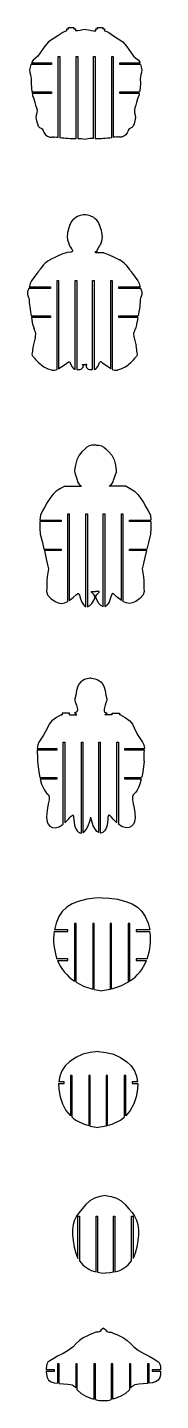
# Model space of a CAD drawing. Extents: x 1980 to 7619, y -7122 to 8570.
# Drawn here: x 2534 to 2886, y 895 to 4528 of the extents above; entities that cross this region are included whole.
import ezdxf

# ---------------------------------------------------------------- set-up
doc = ezdxf.new("R2010")
doc.units = 0

msp = doc.modelspace()

# ---------------------------------------------------------------- linework, layer by layer
at = {"color": 7, "linetype": 'Continuous'}
for p, q in [((2638, 4519), (2638, 4523.6)), ((2638, 4523.6), (2642.8, 4523.6)), ((2642.8, 4523.6), (2642.8, 4527.6)), ((2642.8, 4527.6), (2656.5, 4527.6)), ((2656.5, 4527.6), (2656.5, 4523.6)), ((2656.5, 4523.6), (2661, 4523.6)), ((2661, 4523.6), (2661, 4518.9)), ((2714.9, 4518.9), (2714.9, 4523.6)), ((2714.9, 4523.6), (2719.4, 4523.6)), ((2719.4, 4523.6), (2719.4, 4527.6)), ((2719.4, 4527.6), (2733.1, 4527.6)), ((2733.1, 4527.6), (2733.1, 4523.6)), ((2733.1, 4523.6), (2737.9, 4523.6)), ((2737.9, 4523.6), (2737.9, 4519)), ((2544.3, 4433.9), (2597.8, 4433.9)), ((2597.8, 4433.9), (2597.8, 4429.9)), ((2615.1, 4450.5), (2619.1, 4450.5)), ((2615.1, 4237), (2615.1, 4450.5)), ((2619.1, 4450.5), (2619.1, 4236.4)), ((2663.1, 4450.5), (2667.1, 4450.5)), ((2663.1, 4234.2), (2663.1, 4450.5)), ((2667.1, 4450.5), (2667.1, 4234.1)), ((2708.8, 4450.5), (2712.8, 4450.5)), ((2708.8, 4234.1), (2708.8, 4450.5)), ((2712.8, 4450.5), (2712.8, 4234.2)), ((2756.8, 4450.5), (2760.8, 4450.5)), ((2756.8, 4236.4), (2756.8, 4450.5)), ((2760.8, 4450.5), (2760.8, 4237)), ((2778.1, 4433.9), (2831.6, 4433.9)), ((2778.1, 4429.9), (2778.1, 4433.9)), ((2597.8, 4429.9), (2542.9, 4429.9)), ((2833, 4429.9), (2778.1, 4429.9)), ((2545.6, 4357), (2597.8, 4357)), ((2597.8, 4353), (2546.4, 4353)), ((2597.8, 4357), (2597.8, 4353)), ((2778.1, 4357), (2830.3, 4357)), ((2778.1, 4353), (2778.1, 4357)), ((2829.6, 4353), (2778.1, 4353)), ((2667.1, 4234.1), (2676.2, 4234.3)), ((2676.2, 4234.3), (2688, 4231.8)), ((2699.7, 4234.3), (2688, 4231.8)), ((2708.8, 4234.1), (2699.7, 4234.3)), ((2670.8, 4029.4), (2666.1, 4027.7)), ((2699.8, 4029.4), (2704.4, 4027.7)), ((2624.5, 3927.8), (2611.2, 3921.7)), ((2639.3, 3932.2), (2624.5, 3927.8)), ((2642.9, 3956), (2644, 3953.7)), ((2652.9, 3938.3), (2653, 3937.7)), ((2713.6, 3935.2), (2718.1, 3935.2)), ((2713.6, 3931.2), (2713.6, 3935.2)), ((2735.7, 3931.2), (2713.6, 3931.2)), ((2717.6, 3938.3), (2717.5, 3937.7)), ((2727.7, 3956), (2726.5, 3953.7)), ((2735.7, 3931.2), (2746, 3927.8)), ((2746, 3927.8), (2759.3, 3921.7)), ((2576.5, 3899.7), (2567.5, 3888.2)), ((2611.2, 3921.7), (2592.9, 3912.5)), ((2759.3, 3921.7), (2777.6, 3912.5)), ((2794, 3899.7), (2803, 3888.2)), ((2559.1, 3876.8), (2545, 3857.5)), ((2612.4, 3858.1), (2616.4, 3858.1)), ((2612.4, 3623.2), (2612.4, 3858.1)), ((2616.4, 3858.1), (2616.4, 3624.9)), ((2660.4, 3858.1), (2664.4, 3858.1)), ((2660.4, 3623.3), (2660.4, 3858.1)), ((2664.4, 3858.1), (2664.4, 3623.1)), ((2706.1, 3858.1), (2710.1, 3858.1)), ((2706.1, 3623.1), (2706.1, 3858.1)), ((2710.1, 3858.1), (2710.1, 3623.3)), ((2754.1, 3858.1), (2758.1, 3858.1)), ((2754.1, 3624.9), (2754.1, 3858.1)), ((2758.1, 3858.1), (2758.1, 3623.2)), ((2811.4, 3876.8), (2825.6, 3857.5)), ((2595.1, 3837.5), (2537.2, 3837.5)), ((2538.9, 3842.5), (2538.7, 3841.5)), ((2538.7, 3841.5), (2595.1, 3841.5)), ((2539, 3843), (2538.9, 3842.5)), ((2595.1, 3841.5), (2595.1, 3837.5)), ((2775.4, 3841.5), (2831.9, 3841.5)), ((2775.4, 3837.5), (2775.4, 3841.5)), ((2833.3, 3837.5), (2775.4, 3837.5)), ((2831.5, 3843), (2831.6, 3842.5)), ((2831.6, 3842.5), (2831.9, 3841.5)), ((2538.5, 3803.5), (2538.8, 3799.7)), ((2832, 3803.5), (2831.7, 3799.7)), ((2543.7, 3764.6), (2595.1, 3764.6)), ((2595.1, 3760.6), (2544.3, 3760.6)), ((2548.4, 3741.3), (2551.3, 3730.8)), ((2595.1, 3764.6), (2595.1, 3760.6)), ((2775.4, 3764.6), (2826.8, 3764.6)), ((2775.4, 3760.6), (2775.4, 3764.6)), ((2826.2, 3760.6), (2775.4, 3760.6)), ((2822.1, 3741.3), (2819.2, 3730.8)), ((2554.3, 3706.9), (2549.2, 3685.1)), ((2816.2, 3706.9), (2821.3, 3685.1)), ((2626.9, 3631.8), (2638.1, 3639.9)), ((2650.2, 3632.2), (2650.5, 3631.6)), ((2679.7, 3635.4), (2679.6, 3635.6)), ((2684.6, 3636.1), (2685.3, 3636.1)), ((2686, 3636.1), (2685.3, 3636.1)), ((2690.9, 3635.4), (2691, 3635.6)), ((2720.4, 3632.2), (2720, 3631.6)), ((2743.6, 3631.8), (2732.4, 3639.9)), ((2577.3, 3629.9), (2587.7, 3624.2)), ((2587.7, 3624.2), (2598.9, 3621.2)), ((2622.6, 3629.3), (2626.9, 3631.8)), ((2650.5, 3631.6), (2655.4, 3625.1)), ((2664.4, 3623.1), (2665.4, 3623.1)), ((2706.1, 3623.1), (2705.2, 3623.1)), ((2720, 3631.6), (2715.1, 3625.1)), ((2748, 3629.3), (2743.6, 3631.8)), ((2782.8, 3624.2), (2771.7, 3621.2)), ((2793.2, 3629.9), (2782.8, 3624.2)), ((2632.4, 3314.3), (2676.6, 3314.3)), ((2794.6, 3314.3), (2750.4, 3314.3)), ((2640.6, 3241.2), (2644.6, 3241.2)), ((2640.6, 3009.2), (2640.6, 3241.2)), ((2644.6, 3241.2), (2644.6, 3011.6)), ((2688.6, 3241.2), (2692.6, 3241.2)), ((2688.6, 2995.4), (2688.6, 3241.2)), ((2692.6, 3241.2), (2692.6, 2995.4)), ((2734.4, 3241.2), (2738.4, 3241.2)), ((2734.4, 2995.4), (2734.4, 3241.2)), ((2738.4, 3241.2), (2738.4, 2995.4)), ((2782.4, 3241.2), (2786.4, 3241.2)), ((2782.4, 3011.6), (2782.4, 3241.2)), ((2786.4, 3241.2), (2786.4, 3009.2)), ((2623.3, 3220.6), (2566.5, 3220.6)), ((2566.7, 3224.6), (2623.3, 3224.6)), ((2623.3, 3224.6), (2623.3, 3220.6)), ((2803.7, 3224.6), (2860.4, 3224.6)), ((2803.7, 3220.6), (2803.7, 3224.6)), ((2860.5, 3220.6), (2803.7, 3220.6)), ((2577.6, 3147.7), (2623.3, 3147.7)), ((2623.3, 3143.7), (2578.6, 3143.7)), ((2623.3, 3147.7), (2623.3, 3143.7)), ((2803.7, 3147.7), (2849.4, 3147.7)), ((2803.7, 3143.7), (2803.7, 3147.7)), ((2848.4, 3143.7), (2803.7, 3143.7)), ((2622.8, 2709.7), (2625.8, 2709.7)), ((2625.8, 2713.7), (2625.8, 2709.7)), ((2645, 2713.7), (2625.8, 2713.7)), ((2645, 2709.7), (2645, 2713.7)), ((2645, 2709.7), (2664.5, 2709.7)), ((2757.7, 2709.7), (2738.3, 2709.7)), ((2757.7, 2709.7), (2757.7, 2713.7)), ((2757.7, 2713.7), (2776.9, 2713.7)), ((2776.9, 2713.7), (2776.9, 2709.7)), ((2779.9, 2709.7), (2776.9, 2709.7)), ((2559.7, 2620), (2611.2, 2620)), ((2611.2, 2616), (2559.7, 2616)), ((2611.2, 2620), (2611.2, 2616)), ((2628.5, 2636.6), (2632.5, 2636.6)), ((2628.5, 2419.7), (2628.5, 2636.6)), ((2632.5, 2636.6), (2632.5, 2423.3)), ((2676.5, 2636.6), (2680.5, 2636.6)), ((2676.5, 2396.7), (2676.5, 2636.6)), ((2680.5, 2636.6), (2680.5, 2397.9)), ((2722.3, 2636.6), (2726.3, 2636.6)), ((2722.3, 2397.9), (2722.3, 2636.6)), ((2726.3, 2636.6), (2726.3, 2396.7)), ((2770.3, 2636.6), (2774.3, 2636.6)), ((2770.3, 2423.3), (2770.3, 2636.6)), ((2774.3, 2636.6), (2774.3, 2419.7)), ((2791.6, 2620), (2843, 2620)), ((2791.6, 2616), (2791.6, 2620)), ((2843.1, 2616), (2791.6, 2616)), ((2565.9, 2548.1), (2567, 2543.2)), ((2567, 2543.2), (2611.2, 2543.2)), ((2611.2, 2543.2), (2611.2, 2539.2)), ((2791.6, 2543.2), (2835.8, 2543.2)), ((2791.6, 2539.2), (2791.6, 2543.2)), ((2836.8, 2548.1), (2835.8, 2543.2)), ((2611.2, 2539.2), (2567.9, 2539.2)), ((2834.9, 2539.2), (2791.6, 2539.2)), ((2698.9, 2427.8), (2700.2, 2433.3)), ((2703.9, 2427.8), (2702.5, 2433.3)), ((2662.4, 2156.9), (2658.4, 2156.9)), ((2658.4, 2156.9), (2658.4, 2004.7)), ((2662.4, 2002.1), (2662.4, 2156.9)), ((2710.4, 2156.9), (2706.4, 2156.9)), ((2706.4, 2156.9), (2706.4, 1983.7)), ((2710.4, 1982.7), (2710.4, 2156.9)), ((2756.2, 2156.9), (2752.2, 2156.9)), ((2752.2, 2156.9), (2752.2, 1982.7)), ((2756.2, 1983.7), (2756.2, 2156.9)), ((2804.2, 2156.9), (2800.2, 2156.9)), ((2800.2, 2156.9), (2800.2, 2002.1)), ((2804.2, 2004.7), (2804.2, 2156.9)), ((2604.7, 2136.3), (2641.1, 2136.3)), ((2641.1, 2140.3), (2605.3, 2140.3)), ((2641.1, 2136.3), (2641.1, 2140.3)), ((2857.3, 2140.3), (2821.5, 2140.3)), ((2821.5, 2140.3), (2821.5, 2136.3)), ((2821.5, 2136.3), (2857.9, 2136.3)), ((2641.1, 2063.5), (2612, 2063.5)), ((2613.5, 2059.5), (2641.1, 2059.5)), ((2641.1, 2059.5), (2641.1, 2063.5)), ((2850.6, 2063.5), (2821.5, 2063.5)), ((2821.5, 2063.5), (2821.5, 2059.5)), ((2821.5, 2059.5), (2849.1, 2059.5)), ((2710.4, 1982.7), (2731.3, 1978.9)), ((2752.2, 1982.7), (2731.3, 1978.9)), ((2652, 1755.1), (2648, 1755.1)), ((2648, 1755.1), (2648, 1648.2)), ((2652, 1644.7), (2652, 1755.1)), ((2700, 1755.1), (2696, 1755.1)), ((2696, 1755.1), (2696, 1622.7)), ((2700, 1621.6), (2700, 1755.1)), ((2745.7, 1755.1), (2741.7, 1755.1)), ((2741.7, 1755.1), (2741.7, 1621.6)), ((2745.7, 1622.7), (2745.7, 1755.1)), ((2793.7, 1755.1), (2789.7, 1755.1)), ((2789.7, 1755.1), (2789.7, 1644.7)), ((2793.7, 1648.2), (2793.7, 1755.1)), ((2616.3, 1734.5), (2630.7, 1734.5)), ((2630.7, 1738.5), (2616.5, 1738.5)), ((2630.7, 1734.5), (2630.7, 1738.5)), ((2825.1, 1738.5), (2811, 1738.5)), ((2811, 1738.5), (2811, 1734.5)), ((2811, 1734.5), (2825.4, 1734.5)), ((2700, 1621.6), (2720.8, 1617.9)), ((2741.7, 1621.6), (2720.8, 1617.9)), ((2667.5, 1383.2), (2671.5, 1383.2)), ((2667.5, 1271.6), (2667.5, 1383.2)), ((2671.5, 1383.2), (2671.5, 1264.9)), ((2715.5, 1383.2), (2719.5, 1383.2)), ((2715.5, 1235.6), (2715.5, 1383.2)), ((2719.5, 1383.2), (2719.5, 1234.7)), ((2761.3, 1383.2), (2765.3, 1383.2)), ((2761.3, 1234.7), (2761.3, 1383.2)), ((2765.3, 1383.2), (2765.3, 1235.6)), ((2809.3, 1264.9), (2809.3, 1383.2)), ((2809.3, 1383.2), (2813.3, 1383.2)), ((2813.3, 1383.2), (2813.3, 1271.6)), ((2617.8, 992.2), (2613.8, 992.2)), ((2613.8, 992.2), (2613.8, 941)), ((2617.8, 940.6), (2617.8, 992.2)), ((2665.8, 992.2), (2661.8, 992.2)), ((2661.8, 992.2), (2661.8, 929)), ((2665.8, 924), (2665.8, 992.2)), ((2713.8, 992.2), (2709.8, 992.2)), ((2709.8, 992.2), (2709.8, 899.2)), ((2713.8, 898.2), (2713.8, 992.2)), ((2759.6, 992.2), (2755.6, 992.2)), ((2755.6, 992.2), (2755.6, 898.2)), ((2759.6, 899.2), (2759.6, 992.2)), ((2807.6, 992.2), (2803.6, 992.2)), ((2803.6, 992.2), (2803.6, 924)), ((2807.6, 929), (2807.6, 992.2)), ((2855.6, 992.2), (2851.6, 992.2)), ((2851.6, 992.2), (2851.6, 940.6)), ((2855.6, 941), (2855.6, 992.2)), ((2605.3, 976.9), (2583.7, 976.9)), ((2583.8, 972.9), (2605.3, 972.9)), ((2605.3, 972.9), (2605.3, 976.9)), ((2885.7, 976.9), (2864.1, 976.9)), ((2864.1, 976.9), (2864.1, 972.9)), ((2864.1, 972.9), (2885.6, 972.9))]:
    msp.add_line(p, q, dxfattribs=at)
at = {"color": 7, "linetype": 'Continuous', "flags": 128}
for points in [[(2638, 4519), (2632.5, 4516.8), (2627.2, 4514), (2614.2, 4505.7), (2601.8, 4497.6), (2589.6, 4489.5), (2580.2, 4478.4), (2573.7, 4469.4), (2567.6, 4460.5), (2561.5, 4451.7), (2555.3, 4446.1), (2548.7, 4440.9), (2544.3, 4433.9)], [(2688, 4522.6), (2680.4, 4521.6), (2673, 4520), (2667, 4519), (2661, 4518.9)], [(2688, 4522.6), (2695.5, 4521.6), (2703, 4520), (2708.9, 4519), (2714.9, 4518.9)], [(2737.9, 4519), (2743.5, 4516.8), (2748.8, 4514), (2761.7, 4505.7), (2774.1, 4497.6), (2786.3, 4489.5), (2795.7, 4478.4), (2802.3, 4469.4), (2808.4, 4460.5), (2814.4, 4451.7), (2820.6, 4446.1), (2827.2, 4440.9), (2831.6, 4433.9)], [(2542.9, 4429.9), (2540.9, 4422.7), (2539.2, 4415.2), (2540.1, 4408.6), (2542, 4402.3), (2543.7, 4391.6), (2543.5, 4380.5)], [(2833, 4429.9), (2835, 4422.7), (2836.7, 4415.2), (2835.8, 4408.6), (2833.9, 4402.3), (2832.2, 4391.6), (2832.4, 4380.5)], [(2543.5, 4380.5), (2544.3, 4367.3), (2545.6, 4357)], [(2832.4, 4380.5), (2831.7, 4367.3), (2830.3, 4357)], [(2546.4, 4353), (2547, 4349.7), (2547.6, 4347.2)], [(2547.6, 4347.2), (2551.2, 4338.4), (2553.4, 4329.1), (2555.2, 4321.9), (2558, 4314.9), (2559.3, 4308.6), (2559, 4302.2), (2557.1, 4295.9), (2556.4, 4289.2), (2557.9, 4280.9), (2560.1, 4272.8), (2562.1, 4266.9), (2566.2, 4262.8), (2569.8, 4260.9), (2572.8, 4259.5), (2574.4, 4257.2), (2575.5, 4254.6), (2578.2, 4248.7), (2581.9, 4243.6), (2587, 4239.7), (2593.1, 4237.7), (2596.3, 4237.6), (2597.9, 4237.7), (2598.7, 4237.5), (2599.1, 4237.5), (2599.4, 4237.7), (2600, 4238.3), (2600.2, 4238.4), (2600.4, 4238.5), (2600.7, 4238.5), (2602.6, 4237.8), (2604.2, 4237.8), (2605.8, 4238), (2610.4, 4237.6), (2615.1, 4237)], [(2828.3, 4347.2), (2824.7, 4338.4), (2822.5, 4329.1), (2820.7, 4321.9), (2817.9, 4314.9), (2816.7, 4308.6), (2816.9, 4302.2), (2818.8, 4295.9), (2819.5, 4289.2), (2818, 4280.9), (2815.8, 4272.8), (2813.8, 4266.9), (2809.7, 4262.8), (2806.2, 4260.9), (2803.1, 4259.5), (2801.5, 4257.2), (2800.4, 4254.6), (2797.8, 4248.7), (2794, 4243.6), (2788.9, 4239.7), (2782.8, 4237.7), (2779.6, 4237.6), (2778, 4237.7), (2777.3, 4237.5), (2776.9, 4237.5), (2776.5, 4237.7), (2776, 4238.3), (2775.8, 4238.4), (2775.5, 4238.5), (2775.3, 4238.5), (2773.3, 4237.8), (2771.7, 4237.8), (2770.1, 4238), (2765.5, 4237.6), (2760.8, 4237)], [(2829.6, 4353), (2828.9, 4349.7), (2828.3, 4347.2)], [(2639, 3975.4), (2639.7, 3965.5), (2642.9, 3956)], [(2731.6, 3975.4), (2730.8, 3965.5), (2727.7, 3956)], [(2653, 3937.7), (2652.9, 3936.7), (2652.6, 3935.7), (2652.1, 3934.8), (2651.3, 3934.2), (2649.4, 3933.5), (2647.4, 3933.1), (2639.3, 3932.2)], [(2567.5, 3888.2), (2567.4, 3888.1), (2567.3, 3887.9), (2566.9, 3887.4), (2565.5, 3885.5), (2564.8, 3884.5), (2564.4, 3884), (2563.3, 3882.5), (2559.1, 3876.8)], [(2803, 3888.2), (2803.1, 3888.1), (2803.2, 3887.9), (2803.6, 3887.4), (2805.1, 3885.5), (2805.7, 3884.5), (2806.2, 3884), (2807.2, 3882.5), (2811.4, 3876.8)], [(2545, 3857.5), (2541.1, 3850.6), (2539, 3843)], [(2825.6, 3857.5), (2829.4, 3850.6), (2831.5, 3843)], [(2534.4, 3827.9), (2534, 3824.8), (2534, 3821.6), (2534.8, 3818.6), (2536, 3815.7), (2537.6, 3811.8), (2538.3, 3807.7), (2538.5, 3803.5)], [(2537.2, 3837.5), (2536.5, 3835.3), (2534.4, 3827.9)], [(2836.2, 3827.9), (2836.5, 3824.8), (2836.5, 3821.6), (2835.7, 3818.6), (2834.5, 3815.7), (2832.9, 3811.8), (2832.2, 3807.7), (2832, 3803.5)], [(2833.3, 3837.5), (2834.1, 3835.3), (2836.2, 3827.9)], [(2538.8, 3799.7), (2539.2, 3794.1), (2539.8, 3788.4)], [(2539.8, 3788.4), (2542, 3775.1), (2543.7, 3764.6)], [(2830.7, 3788.4), (2828.5, 3775.1), (2826.8, 3764.6)], [(2831.7, 3799.7), (2831.3, 3794.1), (2830.7, 3788.4)], [(2544.3, 3760.6), (2545.3, 3754.4), (2546.1, 3749.5)], [(2826.2, 3760.6), (2825.2, 3754.4), (2824.4, 3749.5)], [(2638.1, 3639.9), (2642.1, 3642.8), (2643.3, 3643.3), (2643.9, 3643.4), (2644.5, 3643.2), (2645.6, 3642.5), (2646.5, 3641.7)], [(2679.6, 3635.6), (2679.2, 3636), (2679.2, 3636.1), (2679.2, 3636.1), (2679.2, 3636.1), (2679.2, 3636.2), (2679.2, 3636.2), (2679.2, 3636.2), (2679.3, 3636.2), (2679.6, 3636.2), (2680.4, 3636.1), (2680.7, 3636.1)], [(2680.7, 3636.1), (2681.2, 3636), (2681.5, 3635.9), (2681.7, 3635.9), (2682.2, 3635.8), (2682.7, 3635.6), (2683.2, 3635.5), (2683.5, 3635.5), (2683.7, 3635.6), (2684.5, 3636), (2684.6, 3636.1), (2684.6, 3636.1), (2684.6, 3636.1), (2684.6, 3636.1), (2684.6, 3636.1), (2684.6, 3636.1)], [(2689.9, 3636.1), (2689.3, 3636), (2689, 3635.9), (2688.8, 3635.9), (2688.3, 3635.8), (2687.8, 3635.6), (2687.3, 3635.5), (2687.1, 3635.5), (2686.8, 3635.6), (2686, 3636), (2686, 3636.1), (2686, 3636.1), (2686, 3636.1), (2686, 3636.1), (2686, 3636.1), (2686, 3636.1)], [(2691, 3635.6), (2691.3, 3636), (2691.3, 3636.1), (2691.3, 3636.1), (2691.3, 3636.1), (2691.3, 3636.2), (2691.3, 3636.2), (2691.3, 3636.2), (2691.2, 3636.2), (2690.9, 3636.2), (2690.2, 3636.1), (2689.9, 3636.1)], [(2732.4, 3639.9), (2728.4, 3642.8), (2727.2, 3643.3), (2726.6, 3643.4), (2726, 3643.2), (2725, 3642.5), (2724.1, 3641.7)], [(2616.4, 3624.9), (2619.7, 3627.3), (2622.6, 3629.3)], [(2754.1, 3624.9), (2750.8, 3627.3), (2748, 3629.3)], [(2713.5, 3423.3), (2711.2, 3422.8), (2708.4, 3422.8), (2704, 3422.6), (2697, 3420.6), (2691.3, 3417.3), (2686.2, 3413.1), (2677.7, 3404.7), (2670.3, 3395.9), (2664.2, 3383.5), (2660.6, 3370.2), (2658.4, 3356.6)], [(2713.5, 3423.3), (2715.8, 3422.8), (2718.6, 3422.8), (2723, 3422.6), (2730, 3420.6), (2735.7, 3417.3), (2740.8, 3413.1), (2749.3, 3404.7), (2756.7, 3395.9), (2762.8, 3383.5), (2766.5, 3370.2), (2768.7, 3356.6)], [(2658.4, 3356.6), (2658.2, 3354), (2658.9, 3350.5), (2660.9, 3343.8), (2665.2, 3330.8)], [(2768.7, 3356.6), (2768.8, 3354), (2768.1, 3350.5), (2766.1, 3343.8), (2761.8, 3330.8)], [(2632.4, 3314.3), (2621.4, 3307.6), (2610.2, 3300.8), (2600.8, 3292.1), (2593.1, 3281.7), (2586.3, 3270.6), (2579.9, 3259.7), (2573.6, 3248.6), (2568.1, 3237.2), (2566.7, 3224.6)], [(2794.6, 3314.3), (2805.6, 3307.6), (2816.9, 3300.8), (2826.2, 3292.1), (2833.9, 3281.7), (2840.7, 3270.6), (2847.1, 3259.7), (2853.4, 3248.6), (2858.9, 3237.2), (2860.4, 3224.6)], [(2566.5, 3220.6), (2566.9, 3201.9), (2567.9, 3187.4)], [(2860.5, 3220.6), (2860.1, 3201.9), (2859.1, 3187.4)], [(2567.9, 3187.4), (2573.4, 3165.2), (2577.6, 3147.7)], [(2859.1, 3187.4), (2853.6, 3165.2), (2849.4, 3147.7)], [(2578.6, 3143.7), (2583.5, 3122.4), (2587.3, 3105.7)], [(2848.4, 3143.7), (2843.5, 3122.4), (2839.7, 3105.7)], [(2587.3, 3105.7), (2589.5, 3095.4), (2588.2, 3084.8), (2586.1, 3074.3), (2585.4, 3063.8), (2585.5, 3053.1), (2585.3, 3044.2), (2584.6, 3035.4), (2587.3, 3027), (2596, 3016.9), (2606.8, 3009.2), (2614.9, 3005.6), (2623.6, 3004), (2632.3, 3005.6), (2640.5, 3009.2), (2640.6, 3009.2)], [(2839.7, 3105.7), (2837.5, 3095.4), (2838.8, 3084.8), (2840.9, 3074.3), (2841.6, 3063.8), (2841.5, 3053.1), (2841.7, 3044.2), (2842.4, 3035.4), (2839.7, 3027), (2831, 3016.9), (2820.2, 3009.2), (2812.1, 3005.6), (2803.4, 3004), (2794.7, 3005.6), (2786.5, 3009.2), (2786.4, 3009.2)], [(2644.6, 3011.6), (2654.6, 3019.4), (2663.8, 3027.8), (2666.1, 3029.5), (2667.1, 3030), (2668.1, 3030.1), (2669.1, 3029.3), (2670, 3028.1), (2671.2, 3025.9), (2674.3, 3016.4), (2677.4, 3007.2), (2683, 2999), (2685.5, 2996.8), (2688.6, 2995.4)], [(2692.6, 2995.4), (2699, 2998.8), (2704, 3003.9), (2710, 3013.5), (2711.8, 3018.3), (2711.9, 3023), (2709.6, 3027.3), (2705.9, 3031.1), (2703.9, 3032.9), (2703.2, 3034), (2703.2, 3034.6), (2703.3, 3035.2), (2703.6, 3035.5), (2703.9, 3035.7), (2704.7, 3035.7), (2709.1, 3035.6), (2713.5, 3035.4)], [(2734.4, 2995.4), (2728, 2998.8), (2723, 3003.9), (2717, 3013.5), (2715.2, 3018.3), (2715.1, 3023), (2717.4, 3027.3), (2721.1, 3031.1), (2723.1, 3032.9), (2723.8, 3034), (2723.8, 3034.6), (2723.7, 3035.2), (2723.4, 3035.5), (2723.1, 3035.7), (2722.3, 3035.7), (2717.9, 3035.6), (2713.5, 3035.4)], [(2782.4, 3011.6), (2772.4, 3019.4), (2763.2, 3027.8), (2760.9, 3029.5), (2759.9, 3030), (2759, 3030.1), (2757.9, 3029.3), (2757, 3028.1), (2755.8, 3025.9), (2752.7, 3016.4), (2749.7, 3007.2), (2744, 2999), (2741.5, 2996.8), (2738.4, 2995.4)], [(2700.1, 2806.1), (2690.7, 2804.6), (2684.7, 2803), (2680.1, 2800.5), (2675.1, 2796.6), (2670.3, 2791.4), (2666.7, 2785), (2663.6, 2773.5), (2661.8, 2761.7), (2659.3, 2751.5)], [(2701.4, 2806.3), (2700.6, 2806.2), (2700.1, 2806.1)], [(2701.4, 2806.3), (2702.1, 2806.2), (2702.7, 2806.1)], [(2702.7, 2806.1), (2712.1, 2804.6), (2718, 2803), (2722.6, 2800.5), (2727.6, 2796.6), (2732.4, 2791.4), (2736.1, 2785), (2739.2, 2773.5), (2741, 2761.7), (2743.4, 2751.5)], [(2659.3, 2751.5), (2659.1, 2749.8), (2659.3, 2747.6), (2660.4, 2743.4), (2663.4, 2734.6), (2666, 2724.7), (2666.2, 2721.8), (2665.8, 2719.4), (2664.7, 2717.4), (2662.1, 2715.6), (2658.3, 2714.5)], [(2743.4, 2751.5), (2743.7, 2749.8), (2743.4, 2747.6), (2742.4, 2743.4), (2739.4, 2734.6), (2736.8, 2724.7), (2736.6, 2721.8), (2737, 2719.4), (2738, 2717.4), (2740.7, 2715.6), (2744.4, 2714.5)], [(2622.8, 2709.7), (2610.3, 2702.2), (2598.6, 2693.4), (2591.2, 2684.3), (2586.5, 2675), (2582, 2665.2), (2576.5, 2655.7), (2569.6, 2645.2), (2564.3, 2637), (2561.1, 2630.3), (2560.2, 2625.8), (2559.7, 2620)], [(2664.5, 2709.7), (2660.7, 2712), (2658.3, 2714.5)], [(2738.3, 2709.7), (2742.1, 2712), (2744.4, 2714.5)], [(2779.9, 2709.7), (2792.4, 2702.2), (2804.2, 2693.4), (2811.6, 2684.3), (2816.2, 2675), (2820.8, 2665.2), (2826.2, 2655.7), (2833.1, 2645.2), (2838.5, 2637), (2841.6, 2630.3), (2842.6, 2625.8), (2843, 2620)], [(2560.6, 2586.6), (2562.9, 2564.9), (2565.9, 2548.1)], [(2842.1, 2586.6), (2839.9, 2564.9), (2836.8, 2548.1)], [(2567.9, 2539.2), (2571.5, 2526.3), (2575.3, 2516.7), (2579, 2509.9), (2582.5, 2505), (2585.6, 2501.6), (2589.4, 2497.3), (2591.3, 2492.2), (2590.9, 2484.3), (2589.1, 2474.2), (2586.8, 2462.5), (2584.8, 2450.1), (2584.2, 2437.8), (2585.9, 2426.5), (2588.8, 2420), (2593.3, 2414.9), (2599.7, 2411.7), (2607.2, 2410.7), (2618.1, 2413.1), (2628.5, 2419.7)], [(2834.9, 2539.2), (2831.2, 2526.3), (2827.5, 2516.7), (2823.8, 2509.9), (2820.3, 2505), (2817.1, 2501.6), (2813.4, 2497.3), (2811.5, 2492.2), (2811.8, 2484.3), (2813.6, 2474.2), (2816, 2462.5), (2817.9, 2450.1), (2818.5, 2437.8), (2816.8, 2426.5), (2814, 2420), (2809.4, 2414.9), (2803.1, 2411.7), (2795.6, 2410.7), (2784.7, 2413.1), (2774.3, 2419.7)], [(2632.5, 2423.3), (2637.2, 2428), (2642.2, 2433.5), (2646.5, 2438.4), (2649.5, 2441.4), (2651.8, 2443.3), (2652.6, 2443.7), (2653.3, 2443.9), (2653.9, 2443.8), (2654.4, 2443.5), (2655, 2442.7), (2655.5, 2441.5), (2656, 2438.9), (2656.6, 2432.3), (2658.5, 2417.7), (2661.1, 2409.5), (2665.2, 2402.7), (2668.6, 2399.3), (2672.1, 2397.3), (2675.6, 2396.6), (2676.5, 2396.7)], [(2700.2, 2433.3), (2700.8, 2435.9), (2701.4, 2438.2)], [(2702.5, 2433.3), (2701.9, 2435.9), (2701.4, 2438.2)], [(2770.3, 2423.3), (2765.6, 2428), (2760.6, 2433.5), (2756.2, 2438.4), (2753.3, 2441.4), (2750.9, 2443.3), (2750.1, 2443.7), (2749.5, 2443.9), (2748.9, 2443.8), (2748.3, 2443.5), (2747.8, 2442.7), (2747.3, 2441.5), (2746.8, 2438.9), (2746.2, 2432.3), (2744.3, 2417.7), (2741.7, 2409.5), (2737.5, 2402.7), (2734.2, 2399.3), (2730.7, 2397.3), (2727.1, 2396.6), (2726.3, 2396.7)], [(2680.5, 2397.9), (2684.9, 2401), (2689.1, 2405.8), (2694.7, 2415.7), (2698.9, 2427.8)], [(2722.3, 2397.9), (2717.8, 2401), (2713.7, 2405.8), (2708.1, 2415.7), (2703.9, 2427.8)], [(2731.3, 2225.3), (2712.5, 2224.4), (2690.8, 2221.4), (2668.3, 2215.6), (2652.2, 2209), (2637.9, 2200.2), (2626.1, 2189), (2617, 2175.6), (2609.8, 2158.6), (2605.3, 2140.3)], [(2731.3, 2225.3), (2750.1, 2224.4), (2771.9, 2221.4), (2794.3, 2215.6), (2810.4, 2209), (2824.8, 2200.2), (2836.5, 2189), (2845.6, 2175.6), (2852.9, 2158.6), (2857.3, 2140.3)], [(2662.4, 2002.1), (2682.5, 1991.8), (2706.4, 1983.7)], [(2800.2, 2002.1), (2780.2, 1991.8), (2756.2, 1983.7)], [(2720.8, 1818.7), (2699.9, 1816.4), (2680.2, 1811.3), (2661.9, 1803.2), (2645.1, 1791.8), (2633.9, 1780.7), (2625, 1768), (2619.3, 1753.8), (2616.5, 1738.5)], [(2720.8, 1818.7), (2741.7, 1816.4), (2761.4, 1811.3), (2779.8, 1803.2), (2796.6, 1791.8), (2807.8, 1780.7), (2816.7, 1768), (2822.4, 1753.8), (2825.1, 1738.5)], [(2616.3, 1734.5), (2616.7, 1719.1), (2620.3, 1699.2), (2626.7, 1680.2), (2635.7, 1662.9), (2648, 1648.2)], [(2825.4, 1734.5), (2824.9, 1719.1), (2821.4, 1699.2), (2815, 1680.2), (2805.9, 1662.9), (2793.7, 1648.2)], [(2740.4, 1437.5), (2725.3, 1434.8), (2711.5, 1431.1), (2699.1, 1423.9), (2688.1, 1413.6), (2678.5, 1402.7), (2670.3, 1392.7), (2663.5, 1383), (2658.3, 1372.8), (2654.8, 1361.1), (2653.2, 1347.3), (2653.4, 1334.1), (2654.8, 1318.5), (2657.7, 1301.5), (2661.9, 1285.2), (2667.5, 1271.6)], [(2740.4, 1437.5), (2755.5, 1434.8), (2769.3, 1431.1), (2781.7, 1423.9), (2792.7, 1413.6), (2802.3, 1402.7), (2810.5, 1392.7), (2817.3, 1383), (2822.5, 1372.8), (2826, 1361.1), (2827.6, 1347.3), (2827.4, 1334.1), (2825.9, 1318.5), (2823.1, 1301.5), (2818.8, 1285.2), (2813.3, 1271.6)], [(2719.5, 1234.7), (2729.2, 1233.3), (2740.4, 1232.8)], [(2761.3, 1234.7), (2751.6, 1233.3), (2740.4, 1232.8)], [(2734.7, 1086.5), (2731.2, 1084.6), (2728.9, 1082.2), (2725.5, 1077.9), (2723, 1076.8), (2719.8, 1076.5), (2714.3, 1076.2), (2706.9, 1073), (2699.5, 1070), (2692.3, 1066.5), (2681.5, 1061.1), (2671.5, 1054.6), (2662.8, 1046.4), (2654.5, 1037.7), (2642, 1027.9), (2628.1, 1020), (2613.8, 1012.6), (2603.5, 1006.6), (2593.1, 1000.4), (2588.1, 997), (2585.2, 991.9), (2583.9, 986.1), (2583.6, 980), (2583.7, 976.9)], [(2734.7, 1086.5), (2738.3, 1084.6), (2740.5, 1082.2), (2743.9, 1077.9), (2746.4, 1076.8), (2749.7, 1076.5), (2755.1, 1076.2), (2762.5, 1073), (2769.9, 1070), (2777.1, 1066.5), (2787.9, 1061.1), (2797.9, 1054.6), (2806.6, 1046.4), (2814.9, 1037.7), (2827.4, 1027.9), (2841.3, 1020), (2855.7, 1012.6), (2866, 1006.6), (2876.3, 1000.4), (2881.3, 997), (2884.2, 991.9), (2885.5, 986.1), (2885.8, 980), (2885.7, 976.9)], [(2583.8, 972.9), (2584.1, 964.3), (2585.7, 956), (2589.8, 949.4), (2596.6, 945.2), (2604.5, 942.6), (2613.8, 941)], [(2885.6, 972.9), (2885.3, 964.3), (2883.7, 956), (2879.6, 949.4), (2872.8, 945.2), (2865, 942.6), (2855.6, 941)], [(2617.8, 940.6), (2629.2, 939.9), (2640.6, 939.1), (2652, 936.9), (2657.3, 933.7), (2661.8, 929)], [(2665.8, 924), (2676.3, 913.9), (2688.7, 906.6), (2699.1, 902.5), (2709.8, 899.2)], [(2803.6, 924), (2793.1, 913.9), (2780.7, 906.6), (2770.3, 902.5), (2759.6, 899.2)], [(2851.6, 940.6), (2840.2, 939.9), (2828.8, 939.1), (2817.5, 936.9), (2812.1, 933.7), (2807.6, 929)]]:
    msp.add_lwpolyline(points, dxfattribs=at)
at = {"color": 7, "linetype": 'Continuous'}
for centre, radius, start, end in [((2659.1, 4589), 354.9, 263.5266, 270.6442), ((2716.8, 4589), 354.9, 269.3558, 276.4734), ((2689.2, 3963.8), 68.2, 93.3474, 105.7148), ((2681.3, 3963.8), 68.2, 74.2856, 86.6524), ((2711.4, 3979.5), 70.5, 150.9209, 167.2934), ((2688.9, 3984.2), 49.1, 117.7192, 142.8803), ((2681.6, 3984.2), 49.1, 37.1201, 62.2808), ((2659.1, 3979.5), 70.5, 12.7035, 29.0823), ((2718.2, 3970.8), 79.3, 162.2023, 176.6663), ((2652.4, 3970.8), 79.3, 3.3349, 17.7972), ((2529, 3876.5), 138.5, 26.5229, 33.8919), ((2722, 3937.5), 4.48, 177.3611, 210.2354), ((2841.5, 3876.5), 138.5, 146.1081, 153.4771), ((2618, 3863.4), 55.1, 117.1081, 138.8336), ((2752.9, 3864), 54.4, 41.0179, 63.04), ((2517.1, 3737.1), 31.6, 7.566, 23.0998), ((2853.4, 3737.1), 31.6, 156.9017, 172.4292), ((2460.2, 3690.6), 99.6, 15.8688, 23.7935), ((2512.5, 3719), 43.5, 343.7657, 358.4748), ((2910.3, 3690.6), 99.6, 156.2072, 164.1315), ((2858, 3719), 43.5, 181.5238, 196.2372), ((2840.6, 3630), 296.5, 169.285, 172.8822), ((2530.1, 3630), 296.3, 7.1169, 10.7166), ((2555.6, 3663.5), 9.81, 160.6963, 202.4678), ((2705.3, 3791.4), 206.3, 219.6811, 222.2746), ((2641.7, 3724.3), 114.3, 218.8014, 235.6925), ((2762.8, 3681.8), 123.1, 199.0242, 203.7585), ((2675.6, 3630.8), 6.13, 2.4905, 48.9241), ((2694.9, 3630.8), 6.13, 131.0753, 177.5127), ((2607.5, 3681.9), 123.3, 336.2467, 340.9718), ((2728.8, 3724.3), 114.3, 304.3093, 321.1971), ((2663.1, 3793.3), 209.1, 317.7427, 320.3017), ((2814.9, 3663.5), 9.81, 337.5329, 19.3011), ((2601.4, 3649.7), 28.7, 264.871, 292.486), ((2661.6, 3634.3), 11.1, 235.6385, 263.4382), ((2669.4, 3637.2), 14.7, 254.1195, 310.3923), ((2485.5, 3739.9), 224.4, 329.5102, 330.9872), ((2889.1, 3742.2), 229.1, 209.0268, 210.4738), ((2701.2, 3637.2), 14.7, 229.6079, 285.8802), ((2708.9, 3634.3), 11.1, 276.5548, 304.3877), ((2769.1, 3649.7), 28.7, 247.514, 275.129), ((2687, 3333.7), 22, 187.7385, 241.8198), ((2740, 3333.7), 22, 298.1797, 352.262), ((3504.2, 2631.1), 944.6, 180.9169, 182.6984), ((1899.7, 2631.1), 943.5, 357.3005, 359.0842), ((2754.1, 2114.5), 151, 171.6794, 199.7279), ((2708.5, 2114.5), 151, 340.2721, 8.3209), ((2725.5, 2105.3), 120.9, 202.2368, 236.3207), ((2737.1, 2105.3), 120.9, 303.6781, 337.7646), ((2726.3, 1738.5), 119.7, 231.6125, 255.3144), ((2715.4, 1738.5), 119.7, 284.6853, 308.389), ((2733, 1309.6), 76.1, 216.0393, 256.6825), ((2747.7, 1309.6), 76.1, 283.3192, 323.9591), ((2729.1, 939.5), 44.1, 249.7678, 277.3347), ((2740.3, 939.5), 44.1, 262.6652, 290.2324)]:
    msp.add_arc(centre, radius, start, end, dxfattribs=at)

doc.saveas('drawing.dxf')
